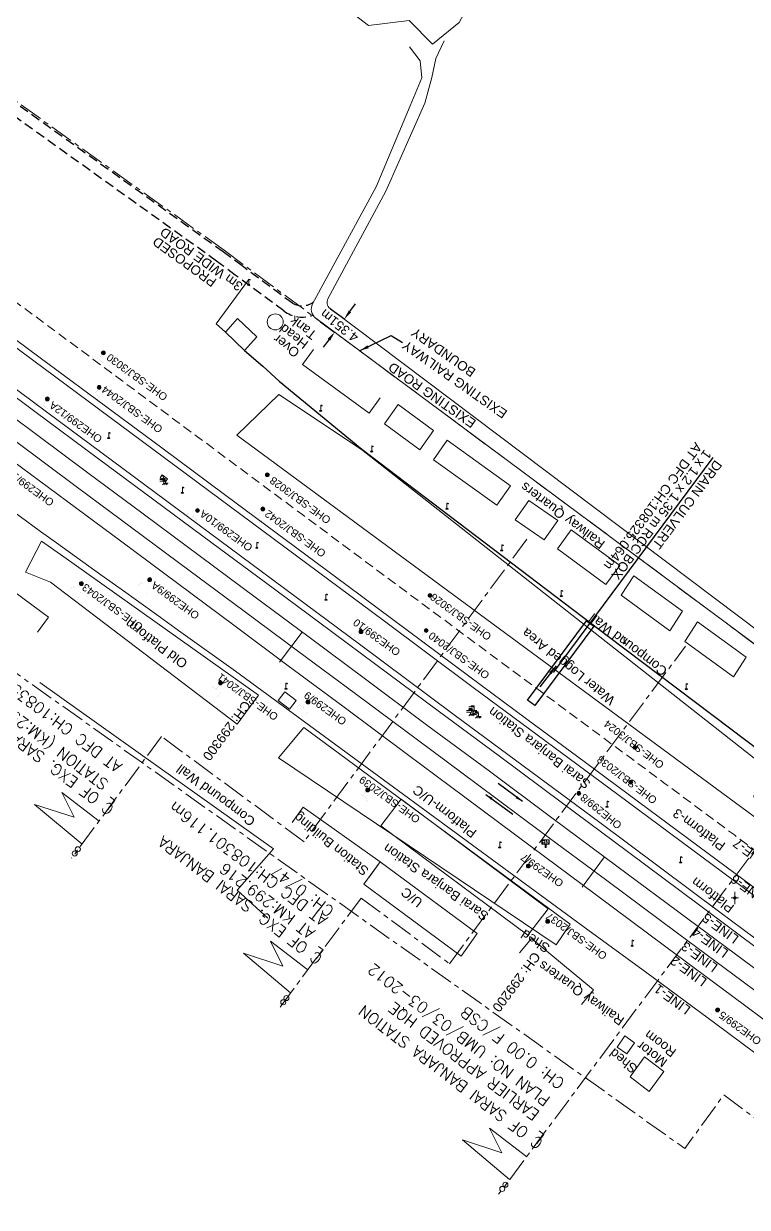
# Model space of a CAD drawing. Header units: metres. Extents: x 628572 to 650094, y 3375792 to 3391117.
# Drawn here: x 645293 to 645484.9, y 3379237.3 to 3379551.2 of the extents above; entities that cross this region are included whole.
import ezdxf
from ezdxf.enums import TextEntityAlignment as Align

# ---------------------------------------------------------------- set-up
doc = ezdxf.new("R2010")
doc.units = ezdxf.units.M
doc.header["$MEASUREMENT"] = 0
doc.linetypes.add('CENTER', pattern=[2, 1.25, -0.25, 0.25, -0.25])
doc.linetypes.add('DASHED', pattern=[0.75, 0.5, -0.25])
doc.layers.get('Defpoints').update_dxf_attribs({"lineweight": 0})
for name, color, linetype, lineweight in [('Bore', 8, 'Continuous', 0), ('Building Under Cons.', 251, 'Continuous', 0), ('Commercial Building Pucca', 251, 'Continuous', 0), ('Compound Wall', 251, 'Continuous', 0), ('DFCC BOUNDARY', 6, 'CENTER', 0), ('Existing Chainage', 7, 'Continuous', 0), ('Existing IR Track', 143, 'Continuous', 0), ('Existing Railway Boundary', 7, 'CENTER', 0), ('flow direction', 7, 'Continuous', 0), ('Govt buliding', 251, 'Continuous', 0), ('Lamp_Post', 7, 'Continuous', 0), ('Name Board', 251, 'Continuous', 0), ('OHE MAST', 8, 'Continuous', 0), ('Platform', 251, 'Continuous', 0), ('Residential Building Pucca', 251, 'Continuous', 0), ('Residential Building Semipucca', 251, 'Continuous', 0), ("SADHUGARH STN SRJ's", 251, 'Continuous', 0), ("SARAI BANJARA STN SRJ's", 251, 'Continuous', 0), ('Shed', 251, 'Continuous', 0), ('Subroad Edge', 34, 'Continuous', 0), ('Tank', 7, 'Continuous', 0), ('Tap', 8, 'Continuous', 0), ('Text', 251, 'Continuous', 0), ('Water Logged Area', 5, 'Continuous', 0)]:
    doc.layers.add(name, color=color, linetype=linetype, lineweight=lineweight)
doc.layers.add('DRAIN CULVERT', color=1, linetype='Continuous')
doc.layers.add('PROPOSED ROAD', color=10, linetype='DASHED')
doc.styles.add('NB', font='swissbo.ttf', dxfattribs={"height": 1.5})
doc.styles.add('notes', font='romans.shx', dxfattribs={"height": 2})
doc.styles.add('ROMANT', font='romant__.ttf')
doc.styles.get("Standard").update_dxf_attribs({"font": 'arial.ttf'})
doc.styles.add('Style-Arial', font='arial.ttf')
doc.styles.add('Text', font='arial.ttf', dxfattribs={"height": 2})
doc.dimstyles.new('ISO-25', dxfattribs={"dimtxt": 2.5, "dimasz": 2.5, "dimexe": 1.25, "dimexo": 0.625, "dimtad": 1, "dimtxsty": 'Standard', "dimcen": 2.5, "dimadec": 0, "dimazin": 0, "dimtfac": 1, "dimtmove": 0, "dimatfit": 3, "dimfxl": 1, "dimarcsym": 0})
doc.dimstyles.get("Standard").update_dxf_attribs({"dimtxt": 2.5, "dimasz": 2.5, "dimexe": 0.18, "dimexo": 0.0625, "dimgap": 0.09, "dimtad": 0, "dimtih": 1, "dimtoh": 1, "dimdec": 3, "dimzin": 0, "dimdsep": 46, "dimtxsty": 'Standard', "dimcen": 0.09, "dimadec": 0, "dimazin": 0, "dimtfac": 1, "dimtdec": 3, "dimtofl": 0, "dimtmove": 0, "dimatfit": 3, "dimfxl": 1, "dimtolj": 1, "dimtzin": 0, "dimarcsym": 0})

# ---------------------------------------------------------------- blocks, each defined once
blk = doc.blocks.new('BORE')
at = {"ltscale": 0.5}
for q in [(-0.99, 0), (0, 1.64), (0.99, 0), (0, -1.64)]:
    blk.add_line((0, 0), q, dxfattribs=at)
blk.add_circle((0, 0), 0.328, dxfattribs=at)
blk = doc.blocks.new('LP')
at = {"flags": 128}
for points in [[(0, 0), (0, 1.5)], [(0.25, 1.35), (0.44, 1.35)]]:
    blk.add_lwpolyline(points, dxfattribs=at)
for centre, radius, start, end in [((0.07, 0.99), 0.519, 57.6425, 97.3165), ((0.34, 1.33), 0.094, 11.7012, 168.0476)]:
    blk.add_arc(centre, radius, start, end)
at = {"extrusion": (0, 0, -1)}
blk.add_ellipse((0, 0.01), major_axis=(0.308, 0), ratio=0.400495, dxfattribs=at)
blk.add_ellipse((0.35, 1.36), major_axis=(0.0017, 0.0438), ratio=0.461056, start_param=1.74022, end_param=4.575836)
blk = doc.blocks.new('NB')
for p, q in [((-0.98, 0.82), (-0.98, 1.98)), ((-0.98, 1.98), (0.98, 1.98)), ((-0.98, 0.82), (0.98, 0.82)), ((-0.13, 0.82), (-0.13, 0)), ((-0.13, 0), (0.13, 0)), ((0.13, 0.82), (0.13, 0)), ((0.98, 1.98), (0.98, 0.82))]:
    blk.add_line(p, q)
at = {"style": 'NB', "width": 1.025371}
blk.add_text('NB', height=0.988, rotation=180, dxfattribs=at).set_placement((-0.02, 1.38), align=Align.MIDDLE_CENTER)
blk = doc.blocks.new('TAP')
at = {"layer": 'Tap', "color": 8}
for p, q in [((-0.32, 0), (0.32, 0)), ((-1.01, -0.33), (0.24, -0.33)), ((-1.01, -0.75), (-0.18, -0.75)), ((-0.37, -0.12), (-0.37, -0.05)), ((-0.1, -0.17), (-0.32, -0.17)), ((-0.05, -0.22), (-0.05, -0.33)), ((0.03, -0.95), (0.03, -1.32)), ((0.03, -1.32), (0.45, -1.32)), ((0.05, -0.22), (0.05, -0.33)), ((0.1, -0.17), (0.32, -0.17)), ((0.37, -0.12), (0.37, -0.05)), ((0.45, -0.54), (0.45, -1.32))]:
    blk.add_line(p, q, dxfattribs=at)
at = {"layer": 'Tap', "color": 8, "linetype": 'DASHED'}
for p, q in [((-0.37, -1.72), (0.03, -1.32)), ((0.24, -1.32), (0.24, -1.72)), ((0.85, -1.72), (0.45, -1.32))]:
    blk.add_line(p, q, dxfattribs=at)
at = {"layer": 'Tap', "color": 8}
for centre, radius, start, end in [((-0.32, -0.05), 0.0499, 90, 180), ((0.32, -0.05), 0.0499, 0, 90), ((-0.32, -0.12), 0.0499, 180, 270), ((-0.18, -0.95), 0.208, 0, 90), ((-0.1, -0.22), 0.0499, 0, 90), ((0.1, -0.22), 0.0499, 90, 180), ((0.24, -0.54), 0.208, 0, 90), ((0.32, -0.12), 0.0499, 270, 0)]:
    blk.add_arc(centre, radius, start, end, dxfattribs=at)
at = {"layer": 'Tap', "color": 8, "ltscale": 5, "style": 'notes'}
blk.add_text('TAP', height=0.25, rotation=180, dxfattribs=at).set_placement((1.12, -1.15, -147.73))
blk = doc.blocks.new('OHE MAST')
h = blk.add_hatch(color=256)
edge = h.paths.add_edge_path()
edge.add_arc((0, 0), 0.514, 0, 360)
at = {"const_width": 0.01, "flags": 128}
for points in [[(1.5, 3.5), (1.5, 2), (-1.5, 2), (-1.5, 3.5)], [(0, 2), (0, 0)]]:
    blk.add_lwpolyline(points, dxfattribs=at)
blk.add_circle((0, 0), 0.514)
blk = doc.blocks.new('*D70')
at = {"layer": 'Defpoints', "color": 0, "linetype": 'Continuous', "transparency": 16777216}
for p in [(645374.24, 3379475.72), (645371.65, 3379472.22), (645375.45, 3379469.4)]:
    blk.add_point(p, dxfattribs=at)
at = {"layer": 'Subroad Edge', "color": 0, "linetype": 'Continuous', "lineweight": -2, "transparency": 16777216}
for p, q in [((645374.35, 3379475.64), (645378.14, 3379472.82)), ((645379.53, 3379474.9), (645381.02, 3379476.91)), ((645371.75, 3379472.15), (645375.55, 3379469.33)), ((645373.95, 3379467.4), (645372.46, 3379465.39))]:
    blk.add_line(p, q, dxfattribs=at)
at = {"layer": 'Subroad Edge', "color": 0, "linetype": 'Continuous', "transparency": 16777216}
for points in [[(645379.2, 3379475.15), (645379.86, 3379474.66), (645378.04, 3379472.9)], [(645373.62, 3379467.65), (645374.29, 3379467.15), (645375.45, 3379469.4)]]:
    blk.add_solid(points, dxfattribs=at)
at = {"layer": 'Subroad Edge', "color": 0, "linetype": 'Continuous', "transparency": 16777216, "insert": (645376.74, 3379471.15), "char_height": 2.5, "attachment_point": 5, "rotation": 142, "style": 'Style-Arial'}
blk.add_mtext('\\A1;4.351m', dxfattribs=at)
blk = doc.blocks.new('TerminatorOpen_0.5')
at = {"color": 0, "linetype": 'ByBlock', "lineweight": -2}
for q in [(-1, 0.25), (-1, 0), (-1, -0.25)]:
    blk.add_line((0, 0), q, dxfattribs=at)

msp = doc.modelspace()

# ---------------------------------------------------------------- linework, layer by layer
at = {"layer": 'Building Under Cons.', "linetype": 'Continuous', "flags": 128}
msp.add_lwpolyline([(645387.54, 3379328.9277), (645413.289, 3379309.9284), (645409.0316, 3379303.9375), (645383.2439, 3379322.9653), (645387.54, 3379328.9277)], close=True, dxfattribs=at)
at = {"layer": 'Commercial Building Pucca', "linetype": 'Continuous', "flags": 128}
msp.add_lwpolyline([(645457.6869, 3379277.1913), (645462.7649, 3379273.2976), (645458.9504, 3379268.0067), (645453.8722, 3379271.9006), (645457.6869, 3379277.1913)], close=True, dxfattribs=at)
at = {"layer": 'Compound Wall', "linetype": 'Continuous', "flags": 128}
for points in [[(645352.5977, 3379483.2545), (645344.0852, 3379471.6193), (645346.4796, 3379469.4409)], [(645359.2202, 3379332.3958), (645297.2235, 3379376.4962)], [(645357.786, 3379314.0169), (645349.5885, 3379321.401), (645359.2202, 3379332.3958)]]:
    msp.add_lwpolyline(points, dxfattribs=at)
at = {"layer": 'Compound Wall', "linetype": 'Continuous', "lineweight": 30, "flags": 128}
msp.add_lwpolyline([(645351.5497, 3379464.579), (645356.4159, 3379460.3755), (645360.7726, 3379456.3824), (645382.7216, 3379438.3594), (645448.1429, 3379388.647), (645493.9009, 3379354.0999)], dxfattribs=at)
at = {"layer": 'DFCC BOUNDARY', "ltscale": 5, "flags": 128}
msp.add_lwpolyline([(645346.1837, 3379491.1213), (644839.6006, 3379853.8387)], dxfattribs=at)
at = {"layer": 'DRAIN CULVERT'}
msp.add_lwpolyline([(645433.547, 3379379.1095), (645475.8834, 3379436.1534)], dxfattribs=at)
msp.add_lwpolyline([(645428.5875, 3379370.4136), (645426.6603, 3379371.8439), (645442.2679, 3379392.8735), (645444.1951, 3379391.4432)], close=True, dxfattribs=at)
at = {"layer": 'Existing Chainage', "color": 7, "linetype": 'Continuous', "lineweight": 13, "flags": 128}
for points in [[(645360.8587, 3379381.8456), (645366.8189, 3379389.8753)], [(645441.1174, 3379322.1937), (645447.0783, 3379330.2228)]]:
    msp.add_lwpolyline(points, dxfattribs=at)
at = {"layer": 'Existing IR Track', "color": 88, "linetype": 'DASHED', "ltscale": 5, "flags": 128}
for points in [[(645796.051, 3379092.334), (645786.8432, 3379099.1751), (645772.0176, 3379110.2895), (645755.282, 3379122.8364), (645738.2075, 3379137.0691), (645734.1924, 3379140.5703), (645721.7452, 3379151.4243), (645697.1925, 3379173.1916), (645694.4742, 3379175.6016), (645681.6516, 3379186.4279), (645669.0902, 3379196.3955), (645654.1938, 3379207.771), (645639.9103, 3379218.4645), (645626.5201, 3379228.4618), (645612.3837, 3379238.9665), (645598.4449, 3379249.2364), (645583.8885, 3379259.9864), (645569.9758, 3379270.333), (645555.0285, 3379281.3905), (645540.5596, 3379292.2068), (645523.285, 3379305.0208), (645499.2608, 3379322.8236), (645481.5125, 3379336.0476), (645463.1939, 3379349.6362), (645446.7866, 3379361.7906), (645431.243, 3379373.29), (645415.4871, 3379384.935), (645400.1815, 3379396.3059), (645382.885, 3379409.1295), (645367.0164, 3379420.9198), (645350.2385, 3379433.3956), (645333.9404, 3379445.4914), (645316.7979, 3379458.1929), (645300.6587, 3379470.1905), (645279.9538, 3379485.5172), (645261.7799, 3379497.9623), (645245.9712, 3379507.888), (645244.5069, 3379508.7958), (645223.0907, 3379521.8664), (645203.0084, 3379534.1113), (645195.7164, 3379538.5356), (645176.9703, 3379549.8488)], [(645772.0176, 3379110.2895), (645755.282, 3379122.8364), (645738.2075, 3379137.0691), (645734.1924, 3379140.5703), (645721.7452, 3379151.4243), (645697.1925, 3379173.1916), (645694.4742, 3379175.6016), (645681.6516, 3379186.4279), (645669.0902, 3379196.3955), (645654.1938, 3379207.771), (645639.9103, 3379218.4645), (645626.5201, 3379228.4618), (645612.3837, 3379238.9665), (645598.4449, 3379249.2364), (645583.8885, 3379259.9864), (645569.9758, 3379270.333), (645555.0285, 3379281.3905), (645540.5596, 3379292.2068), (645523.285, 3379305.0208), (645499.2608, 3379322.8236), (645481.5125, 3379336.0476), (645463.1939, 3379349.6362), (645446.7866, 3379361.7906), (645431.243, 3379373.29), (645415.4871, 3379384.935), (645400.1815, 3379396.3059), (645382.885, 3379409.1295), (645367.0164, 3379420.9198), (645350.2385, 3379433.3956), (645333.9404, 3379445.4914), (645316.7979, 3379458.1929), (645300.6587, 3379470.1905), (645279.9538, 3379485.5172), (645261.7799, 3379497.9623), (645245.9712, 3379507.888), (645244.5069, 3379508.7958), (645223.0907, 3379521.8664), (645203.0084, 3379534.1113), (645195.7164, 3379538.5356), (645176.9703, 3379549.8488)]]:
    msp.add_lwpolyline(points, dxfattribs=at)
at = {"layer": 'Existing IR Track', "flags": 128}
for points in [[(645607.269, 3379232.6072), (645593.3557, 3379242.9544), (645579.0799, 3379253.5168), (645564.6012, 3379264.2813), (645550.3138, 3379274.8842), (645535.8601, 3379285.6842), (645518.6149, 3379298.4714), (645494.9441, 3379316.0056), (645476.9147, 3379329.3885), (645458.8538, 3379342.7818), (645442.0265, 3379355.3028), (645426.4994, 3379366.7375), (645410.9714, 3379378.2552), (645378.7924, 3379402.1808), (645346.2268, 3379426.3814), (645329.606, 3379438.7007), (645297.3167, 3379462.622), (645280.3899, 3379475.1251)], [(645594.312, 3379226.7296), (645578.5103, 3379238.4612), (645566.6912, 3379247.299), (645551.4866, 3379258.5685), (645534.983, 3379270.8096), (645519.4745, 3379282.3482), (645489.0664, 3379304.9068), (645472.226, 3379317.4301), (645453.1321, 3379331.6312), (645435.8914, 3379344.4734), (645419.1839, 3379356.925), (645402.9346, 3379368.9541), (645386.3783, 3379381.2316), (645371.1837, 3379392.5445), (645357.1101, 3379403.0069), (645342.8926, 3379413.5423), (645327.4995, 3379424.9542), (645312.8706, 3379435.7977), (645295.9274, 3379448.4032), (645279.0288, 3379460.913)], [(645575.8468, 3379234.6042), (645563.7894, 3379243.5933), (645548.823, 3379254.7409), (645531.4307, 3379267.6091), (645517.4822, 3379278.0336), (645486.5818, 3379300.8935), (645469.2021, 3379313.792), (645450.3316, 3379327.8075), (645433.1202, 3379340.5854), (645416.2003, 3379353.2036), (645400.2163, 3379365.0261), (645383.6189, 3379377.3839), (645368.3538, 3379388.736), (645354.3568, 3379399.1254), (645339.8448, 3379409.9119), (645324.6469, 3379421.232), (645309.9731, 3379432.1329), (645276.0729, 3379457.3456)], [(645573.2076, 3379230.6902), (645560.6042, 3379240.0798), (645547.0459, 3379250.1058), (645528.6336, 3379263.7724), (645514.7865, 3379274.1432), (645483.8738, 3379297.0705), (645466.3994, 3379310.0016), (645447.6389, 3379323.9696), (645430.4705, 3379336.7426), (645413.3955, 3379349.4625), (645397.4174, 3379361.293), (645380.8878, 3379373.5912), (645365.6313, 3379384.8908), (645351.4456, 3379395.4336), (645336.7913, 3379406.2966), (645321.6837, 3379417.5253), (645307.2167, 3379428.2266), (645290.4896, 3379440.7319)], [(645557.7828, 3379236.165), (645543.0526, 3379247.1355), (645525.6942, 3379260.0224), (645513.5795, 3379269.1024), (645481.1302, 3379293.2009), (645463.3488, 3379306.3822), (645444.5494, 3379320.3639), (645427.7043, 3379332.8659), (645410.0508, 3379346.0428), (645394.8203, 3379357.3972), (645377.9593, 3379369.9315), (645362.8147, 3379381.2055), (645348.6962, 3379391.6815), (645318.9942, 3379413.7676), (645304.3125, 3379424.6314), (645287.6606, 3379437.0456)], [(645287.015, 3379424.1875), (645297.425, 3379416.5182), (645301.6828, 3379413.4875), (645313.4411, 3379405.0691), (645318.799, 3379401.2832), (645328.1911, 3379394.5042), (645334.0678, 3379390.2799), (645349.1937, 3379379.5243), (645442.6652, 3379310.9123), (645458.2688, 3379299.4559), (645476.565, 3379285.9561), (645507.3131, 3379263.1012), (645520.2218, 3379253.3846), (645537.528, 3379240.6161), (645552.9629, 3379229.1291)]]:
    msp.add_lwpolyline(points, dxfattribs=at)
at = {"layer": 'Existing Railway Boundary', "ltscale": 5, "flags": 128}
for points in [[(631983.38, 3389039.032), (631997.7807, 3389029.4226), (631998.0481, 3389028.4172), (632017.689, 3389013.381), (632054.7643, 3388986.9088), (632106.6339, 3388955.856), (632154.9467, 3388925.0992), (632230.8669, 3388875.9972), (632261.2753, 3388857.0709), (632290.5359, 3388840.2738), (632385.6616, 3388776.6365), (632400.5735, 3388766.5357), (632397.5375, 3388762.1235), (632395.5364, 3388759.1088), (632389.2973, 3388750.367), (632386.7075, 3388746.9674), (632380.0799, 3388739.4039), (632361.8258, 3388715.063), (632365.1364, 3388712.5802), (632373.8273, 3388706.8724), (632388.4278, 3388697.2834), (632403.5607, 3388687.3436), (632418.7904, 3388677.3402), (632434.5002, 3388667.0345), (632450.2517, 3388656.7014), (632466.7864, 3388645.8571), (632483.3195, 3388635.0137), (632501.7611, 3388622.9148), (632520.2525, 3388610.7831), (632536.8197, 3388599.9238), (632553.3588, 3388589.0829), (632565.8495, 3388580.885), (632578.4671, 3388572.604), (632596.9196, 3388560.5289), (632615.4939, 3388548.3741), (632635.6038, 3388535.295), (632652.8405, 3388523.9973), (632669.9946, 3388512.743), (632686.4084, 3388501.9869), (632696.8068, 3388495.1588), (632732.8678, 3388550.0585), (632815.552, 3388494.313), (632865.8266, 3388462.6693), (632954.7858, 3388408.1832), (633025.1519, 3388369.9037), (633056.7277, 3388353.8904), (633065.1399, 3388349.0145), (633088.5914, 3388328.9973), (633152.5885, 3388273.22), (633202.5468, 3388242.3953), (633264.4413, 3388204.6969), (633318.529, 3388171.7998), (633353.1394, 3388148.7029), (633406.9301, 3388112.3266), (633420.502, 3388103.4378), (633436.8123, 3388092.7008), (633466.2362, 3388073.356), (633479.8402, 3388064.4269), (633497.3225, 3388052.9837), (633514.7073, 3388041.6043), (633531.7969, 3388030.3277), (633546.129, 3388020.9518), (633562.4852, 3388010.2117), (633576.5949, 3388000.9466), (633594.4174, 3387989.2137), (633606.8568, 3387981.0241), (633607.7091, 3387982.3188), (633610.8424, 3387980.256), (633626.8506, 3387969.7582), (633642.9494, 3387959.201), (633660.1619, 3387947.8844), (633677.4438, 3387936.5221), (633693.0899, 3387926.2037), (633708.7685, 3387915.8637), (633726.0343, 3387904.4973), (633743.3468, 3387893.1002), (633758.2779, 3387883.3197), (633773.1647, 3387873.5681), (633789.2894, 3387862.9617), (633805.4356, 3387852.3412), (633820.4764, 3387842.4668), (633835.4704, 3387832.6232), (633852.0416, 3387821.7432), (633886.4734, 3387799.1411), (633904.4207, 3387787.3621), (633919.3393, 3387777.5707), (633934.3023, 3387767.7502), (633949.6629, 3387757.6969), (633964.9235, 3387747.7091), (633980.0551, 3387737.7098), (633995.2041, 3387727.6988), (634012.3387, 3387716.4289), (634029.3333, 3387705.2512), (634045.5362, 3387694.5849), (634061.6293, 3387683.9862), (634078.9907, 3387672.5929), (634096.3149, 3387661.224), (634113.1506, 3387650.1721), (634130.0059, 3387639.1072), (634145.8823, 3387628.6414), (634161.8963, 3387618.085), (634177.8703, 3387607.6107), (634193.7633, 3387597.1895), (634209.9993, 3387586.506), (634226.097, 3387575.9134), (634243.1652, 3387564.6955), (634260.1615, 3387553.5249), (634275.6177, 3387543.3646), (634291.1318, 3387533.1662), (634296.8083, 3387529.4449), (634291.9143, 3387522.0113), (634301.9583, 3387515.4268), (634317.7028, 3387505.1053), (634344.1271, 3387487.7818), (634370.6963, 3387470.3636), (634386.1901, 3387460.3813), (634401.9429, 3387450.229), (634426.4972, 3387434.0857), (634451.3792, 3387417.727), (634475.9114, 3387401.5928), (634500.3759, 3387385.5031), (634523.6732, 3387370.1555), (634547.0997, 3387354.7227), (634564.8006, 3387343.068), (634582.571, 3387331.3674), (634601.3879, 3387318.9723), (634620.2858, 3387306.5238), (634639.3106, 3387294.0156), (634658.1243, 3387281.6461), (634679.4814, 3387267.2836), (634702.026, 3387254.0413), (634712.9167, 3387246.4104), (634726.0042, 3387238.4627), (634737.8854, 3387230.0656), (634750.9438, 3387221.7267), (634764.9008, 3387212.4131), (634775.612, 3387204.6159), (634789.3703, 3387195.959), (634801.4607, 3387188.869), (634814.7172, 3387180.8194), (634815.4987, 3387180.2694), (634827.9598, 3387171.3498), (634840.5994, 3387164.128), (634854.2176, 3387155.5292), (634871.8787, 3387143.9515), (634877.6173, 3387139.7695), (634887.5373, 3387132.4757), (634902.4262, 3387121.5277), (634921.3448, 3387107.4791), (634940.6674, 3387093.1306), (634962.2421, 3387077.0753), (634984.1126, 3387060.8), (635000.5185, 3387048.6195), (635017.0238, 3387036.3652), (635035.7455, 3387022.426), (635054.4369, 3387008.5092), (635082.1937, 3386987.9155), (635109.8573, 3386967.3911), (635134.2436, 3386949.2611), (635158.5309, 3386931.2047), (635180.7563, 3386914.7058), (635202.7867, 3386898.3516), (635206.1213, 3386895.8016), (635211.1242, 3386892.0437), (635230.1367, 3386877.9281), (635249.207, 3386863.7701), (635270.9723, 3386847.61), (635292.819, 3386831.3895), (635313.1117, 3386816.3456), (635333.3618, 3386801.3334), (635352.372, 3386787.2182), (635371.5331, 3386772.9909), (635390.4616, 3386758.9197), (635409.8226, 3386744.527), (635427.2062, 3386731.6093), (635445.0434, 3386718.3546), (635461.6171, 3386706.0794), (635478.4695, 3386693.5976), (635493.4196, 3386682.4884), (635508.6023, 3386671.2062), (635518.0063, 3386664.2196), (635527.5618, 3386657.1206), (635543.461, 3386645.2907), (635559.7145, 3386633.1978), (635591.676, 3386610.2688), (635606.0755, 3386599.5015), (635620.6466, 3386588.6057), (635636.5434, 3386576.7606), (635652.3995, 3386564.9458), (635668.2493, 3386553.1365), (635683.9787, 3386541.4169), (635700.2614, 3386528.9886), (635716.7419, 3386516.4094), (635732.9183, 3386504.3569), (635749.0007, 3386492.3748), (635764.9276, 3386480.5277), (635780.91, 3386468.6394), (635796.8963, 3386456.7694), (635812.8908, 3386444.8934), (635829.3631, 3386432.6938), (635845.7912, 3386420.527), (635861.6814, 3386408.7334), (635877.6317, 3386396.8953), (635893.2055, 3386385.3425), (635908.8769, 3386373.7174), (635925.058, 3386361.6972), (635941.2668, 3386349.6564), (635956.6865, 3386338.1889), (635972.0823, 3386326.7391), (635987.7899, 3386315.0493), (636003.5308, 3386303.3347), (636019.0977, 3386291.765), (636034.6476, 3386280.2079), (636050.7681, 3386268.2256), (636066.8961, 3386256.2378), (636083.1084, 3386244.1987), (636099.3561, 3386232.1333), (636114.134, 3386221.1471), (636147.8198, 3386196.1265), (636166.7058, 3386182.1085), (636182.4635, 3386170.4111), (636198.2037, 3386158.7268), (636214.3364, 3386146.7471), (636230.3919, 3386134.8247), (636230.9614, 3386134.4025), (636228.154, 3386130.995), (636300.9317, 3386076.4069), (636382.1931, 3386014.4435), (636463.0816, 3385952.0584), (636544.2755, 3385889.3268), (636568.8921, 3385871.1182), (636613.4471, 3385839.7025), (636628.0709, 3385853.6506), (636650.5128, 3385835.4717), (636693.9069, 3385800.1065), (636686.7095, 3385790.4003), (636696.0629, 3385782.3378), (636710.473, 3385769.9165), (636766.0138, 3385726.4206), (636849.4668, 3385668.9836), (636931.64, 3385608.8479), (637013.8419, 3385548.1951), (637096.6082, 3385488.6336), (637121.9489, 3385470.2058), (637176.9181, 3385426.1737), (637258.1753, 3385363.4078), (637340.1494, 3385301.7514), (637422.2947, 3385241.0852), (637447.0788, 3385223.2045), (637528.2227, 3385160.8768), (637610.9552, 3385100.7612), (637694.8717, 3385041.953), (637753.3499, 3385002.2846), (637771.5944, 3384989.982), (637771.5944, 3384979.4924), (637852.0915, 3384922.0343), (637935.0162, 3384862.0714), (637993.4351, 3384821.4573), (638019.0158, 3384803.2052), (638102.4107, 3384745.0584), (638178.9785, 3384688.3398), (638237.6603, 3384636.8079), (638344.701, 3384557.2221), (638427.4112, 3384496.8586), (638508.4228, 3384435.5926), (638565.3238, 3384391.9743), (638589.782, 3384373.2765), (638631.8324, 3384337.8543), (638619.2503, 3384320.7689), (638700.6253, 3384258.2275), (638758.2306, 3384210.1286), (638748.4263, 3384194.4881), (638832.9819, 3384135.241), (638898.2751, 3384089.8354), (638910.685, 3384104.7359), (638994.0238, 3384045.8483), (639077.2216, 3383986.384), (639102.1383, 3383968.0886), (639159.8745, 3383926.5901), (639184.8741, 3383908.5552), (639242.6613, 3383867.4991), (639268.1519, 3383849.1332), (639327.9549, 3383811.5106), (639354.2186, 3383795.0507), (639414.5653, 3383756.9689), (639440.0428, 3383739.3736), (639498.3493, 3383699.1058), (639523.8465, 3383681.6785), (639574.9736, 3383646.7331), (639583.1624, 3383652.0276), (639689.1575, 3383571.5368), (639770.3529, 3383510.1038), (639826.8338, 3383467.0843), (639851.6063, 3383448.3401), (639907.8381, 3383405.1303), (639928.7552, 3383389.2727), (639932.4136, 3383385.8226), (639987.4639, 3383341.8457), (640012.7135, 3383323.0928), (640093.1273, 3383262.0565), (640171.8725, 3383196.1592), (640228.3322, 3383153.381), (640311.5957, 3383095.2106), (640394.8641, 3383036.2274), (640477.4145, 3382977.0386), (640559.1827, 3382915.4685), (640665.4567, 3382835.3045), (640720.6935, 3382789.5682), (640744.1896, 3382769.9043), (640801.5333, 3382727.7921), (640884.497, 3382668.355), (640967.4181, 3382609.4811), (641049.3321, 3382547.9775), (641130.842, 3382487.0083), (641212.6929, 3382426.3203), (641295.2397, 3382366.2732), (641377.1032, 3382305.6407), (641458.6913, 3382244.4694), (641539.788, 3382182.3426), (641622.1383, 3382122.0097), (641702.364, 3382062.6427), (641784.5528, 3382001.6936), (641867.0132, 3381941.5198), (641973.939, 3381862.1361), (642047.1447, 3381806.5386), (642111.3474, 3381756.247), (642135.5451, 3381737.1522), (642191.6481, 3381692.8805), (642216.3665, 3381674.0919), (642297.8377, 3381612.4104), (642380.4062, 3381552.4772), (642463.3246, 3381492.4122), (642545.7114, 3381431.7783), (642627.5896, 3381371.9523), (642710.042, 3381311.7191), (642794.2249, 3381254.3826), (642875.8129, 3381193.2771), (642956.3456, 3381130.3141), (643036.4583, 3381067.3443), (643117.185, 3381004.8095), (643172.4593, 3380960.8682), (643197.158, 3380942.1115), (643255.3116, 3380901.5691), (643282.0179, 3380885.9855), (643340.0019, 3380844.3971), (643414.9945, 3380785.1482), (643451.8986, 3380756.7808), (643532.8037, 3380694.4612), (643535.2972, 3380692.6635), (643551.2784, 3380680.8194), (643567.3357, 3380668.919), (643583.0638, 3380657.2952), (643598.7082, 3380645.7333), (643614.3081, 3380634.1892), (643630.1523, 3380622.4653), (643650.0814, 3380608.0318), (643669.585, 3380593.9065), (643682.7179, 3380584.1884), (643695.5222, 3380574.7117), (643709.3225, 3380564.4893), (643722.9637, 3380554.3847), (643737.887, 3380543.3483), (643752.8235, 3380532.3022), (643768.2592, 3380520.8389), (643783.7331, 3380509.3472), (643799.7855, 3380497.4973), (643815.9413, 3380485.5714), (643832.7782, 3380473.1288), (643849.7289, 3380460.6021), (643866.059, 3380448.5159), (643882.3496, 3380436.4589), (643898.3816, 3380424.7148), (643914.2305, 3380413.1048), (643929.3278, 3380401.9147), (643944.4267, 3380390.7231), (643959.7518, 3380379.1349), (643975.3902, 3380367.3097), (643987.907, 3380358.1055), (644000.1603, 3380349.0958), (644017.4569, 3380336.3184), (644034.4669, 3380323.7528), (644046.4455, 3380314.9727), (644249.4258, 3380165.3983), (644621.007, 3379887.6965), (644676.9944, 3379845.4482), (644702.8645, 3379825.9912), (644738.6024, 3379799.4801), (644742.2817, 3379796.7418), (644771.2557, 3379773.8192), (644804.6479, 3379750.2058), (644834.554, 3379728.6172), (644848.5372, 3379718.5093), (644863.2911, 3379707.9396), (644878.1999, 3379697.2589), (644893.8111, 3379686.127), (644909.381, 3379675.0245), (644918.4816, 3379668.5863), (644935.1691, 3379656.7791), (644907.7997, 3379620.3367), (644936.8456, 3379598.666), (644961.4527, 3379618.4234), (645145.9779, 3379481.4776), (645154.4712, 3379493.1591), (645276.7247, 3379402.534), (645270.2115, 3379393.7381), (645468.3754, 3379252.8811), (645478.6859, 3379267.1096), (645498.5589, 3379252.3702), (645510.5872, 3379243.9988), (645510.5872, 3379243.9988), (645531.3517, 3379228.922), (645544.8911, 3379218.91), (645549.0311, 3379215.8257)], [(645346.1837, 3379491.1213), (645351.1996, 3379487.3714), (645365.5836, 3379476.7316), (645380.7215, 3379465.4803), (645395.3747, 3379454.618), (645409.5481, 3379444.0844), (645424.8201, 3379432.7734), (645441.3456, 3379420.4783), (645457.3414, 3379408.6347), (645474.4661, 3379395.8778), (645491.6559, 3379383.0888), (645510.3298, 3379369.1853), (645527.7494, 3379356.2947), (645537.1898, 3379349.2929), (645520.1413, 3379326.1101)]]:
    msp.add_lwpolyline(points, dxfattribs=at)
at = {"layer": 'Govt buliding', "linetype": 'Continuous', "flags": 128}
msp.add_lwpolyline([(645354.8012, 3379468.1784), (645351.5497, 3379464.579), (645346.4796, 3379469.4409), (645349.7341, 3379473.0437), (645354.8012, 3379468.1784)], close=True, dxfattribs=at)
msp.add_lwpolyline([(645364.1924, 3379339.3413), (645367.0821, 3379343.4203), (645387.54, 3379328.9277), (645384.6503, 3379324.8486)], dxfattribs=at)
at = {"layer": 'Platform', "linetype": 'Continuous', "flags": 128}
msp.add_lwpolyline([(645501.7605, 3379308.8655), (645496.708, 3379301.4503), (645490.075, 3379306.3432), (645477.696, 3379315.5924), (645445.7824, 3379339.3212), (645407.2067, 3379367.9023), (645382.0595, 3379386.6145), (645299.3762, 3379447.9702), (645267.1544, 3379471.9597), (645260.7115, 3379476.6928), (645265.9886, 3379483.7588), (645272.2708, 3379479.0948), (645304.213, 3379455.4258), (645388.368, 3379392.9797), (645412.2621, 3379375.2029), (645450.5926, 3379346.7929), (645483.8658, 3379322.1325), (645501.7605, 3379308.8655)], dxfattribs=at)
for points in [[(645293.4271, 3379405.7206), (645297.7135, 3379413.9591), (645303.6385, 3379409.8422), (645355.2966, 3379373.1251), (645349.6367, 3379365.4391), (645300.0562, 3379403.1098), (645293.4271, 3379405.7206)], [(645434.1988, 3379306.9069), (645437.9901, 3379312.3502), (645367.3111, 3379364.5135), (645360.586, 3379356.5108), (645434.1988, 3379306.9069)]]:
    msp.add_lwpolyline(points, close=True, dxfattribs=at)
at = {"layer": 'PROPOSED ROAD', "linetype": 'DASHED', "ltscale": 5}
for points in [[(645369.8971, 3379477.4273, -0.29530426), (645364.2973, 3379477.0612), (645350.9012, 3379486.9702), (645345.8926, 3379490.7148), (645040.8988, 3379709.0927)], [(645369.7145, 3379473.9234, -0.26089752), (645361.9795, 3379475.0507), (645349.111, 3379484.5629), (645344.1462, 3379488.2756), (645038.5111, 3379707.1126)]]:
    msp.add_lwpolyline(points, format="xyb", dxfattribs=at)
at = {"layer": 'Residential Building Pucca', "linetype": 'Continuous', "flags": 128}
for points in [[(645387.5571, 3379451.9462), (645384.6121, 3379447.9069), (645366.9386, 3379460.7922), (645369.8836, 3379464.8315)], [(645424.5293, 3379304.7811), (645427.7309, 3379308.6203), (645444.1321, 3379294.943), (645440.9306, 3379291.1038)]]:
    msp.add_lwpolyline(points, dxfattribs=at)
for points in [[(645388.702, 3379445.0788), (645398.0884, 3379438.1685), (645401.7289, 3379443.3386), (645392.3425, 3379450.249), (645388.702, 3379445.0788)], [(645422.1138, 3379428.6734), (645418.4733, 3379423.5032), (645401.6688, 3379435.5657), (645405.3101, 3379440.737), (645422.1138, 3379428.6734)], [(645434.7242, 3379419.4432), (645431.0723, 3379414.3428), (645423.3733, 3379419.6653), (645427.0253, 3379424.7657), (645434.7242, 3379419.4432)], [(645451.1197, 3379407.5133), (645447.4531, 3379402.4701), (645434.5559, 3379411.9011), (645438.2226, 3379416.9444), (645451.1197, 3379407.5133)], [(645464.3941, 3379390.223), (645451.4898, 3379399.6094), (645454.8663, 3379404.8223), (645467.7715, 3379395.4353), (645464.3941, 3379390.223)], [(645484.6806, 3379383.2358), (645481.3041, 3379378.0228), (645468.3681, 3379387.3368), (645471.7458, 3379392.5516), (645484.6806, 3379383.2358)]]:
    msp.add_lwpolyline(points, close=True, dxfattribs=at)
at = {"layer": 'Residential Building Semipucca', "linetype": 'Continuous', "flags": 128}
msp.add_lwpolyline([(645280.1769, 3379401.9282), (645283.1433, 3379405.9518), (645299.5834, 3379393.8312), (645296.6169, 3379389.8076)], dxfattribs=at)
msp.add_lwpolyline([(645362.2535, 3379374.0519), (645365.2289, 3379371.7321), (645363.4647, 3379369.3986), (645360.4476, 3379371.7508), (645362.2535, 3379374.0519)], close=True, dxfattribs=at)
at = {"layer": "SADHUGARH STN SRJ's", "color": 7, "linetype": 'CENTER', "lineweight": 15, "ltscale": 5}
msp.add_line((645497.2607, 3379345.9764), (645418.9792, 3379240.7362), dxfattribs=at)
for points in [[(645426.4875, 3379414.4602), (645367.3433, 3379334.265), (645329.5305, 3379362.152), (645305.6726, 3379329.8534)], [(645360.9913, 3379290.3998), (645382.5172, 3379319.302), (645405.924, 3379301.8996), (645468.5435, 3379386.1248)]]:
    msp.add_lwpolyline(points, dxfattribs=at)
at = {"layer": "SADHUGARH STN SRJ's", "color": 7, "lineweight": 15}
for points in [[(645308.4691, 3379333.6228), (645295.8776, 3379344.1041), (645306.4096, 3379340.7325), (645303.1045, 3379347.2814), (645312.9856, 3379339.7183)], [(645363.8023, 3379294.1583), (645351.2514, 3379304.6881), (645361.7703, 3379301.276), (645358.4905, 3379307.8376), (645368.3423, 3379300.2364)], [(645421.9004, 3379244.6429), (645409.3495, 3379255.1727), (645419.8684, 3379251.7605), (645416.5886, 3379258.3221), (645426.4404, 3379250.721)]]:
    msp.add_lwpolyline(points, dxfattribs=at)
at = {"layer": "SADHUGARH STN SRJ's", "color": 7}
for centre in [(645306.528, 3379331.1273), (645307.3407, 3379332.2502)]:
    msp.add_circle(centre, 0.6717, dxfattribs=at)
at = {"layer": "SADHUGARH STN SRJ's", "color": 7, "lineweight": 15}
for centre in [(645362.6687, 3379292.7901), (645361.8517, 3379291.6703), (645419.9497, 3379242.1549), (645420.7668, 3379243.2747)]:
    msp.add_circle(centre, 0.6717, dxfattribs=at)
at = {"layer": 'Shed', "linetype": 'Continuous', "flags": 128}
for points in [[(645426.7427, 3379309.4474), (645387.6967, 3379338.478), (645393.0877, 3379345.5161), (645432.1338, 3379316.4855), (645426.7427, 3379309.4474)], [(645452.4134, 3379282.7525), (645455.0253, 3379280.9597), (645453.0194, 3379277.9665), (645450.4071, 3379279.7597), (645452.4134, 3379282.7525)]]:
    msp.add_lwpolyline(points, close=True, dxfattribs=at)
at = {"layer": 'Subroad Edge', "linetype": 'Continuous', "flags": 128}
for points in [[(645257.6193, 3379647.988), (645384.4723, 3379550.701), (645395.2497, 3379552.1097), (645401.4402, 3379545.774), (645408.5495, 3379551.5282), (645412.1104, 3379558.3084), (645452.5665, 3379658.7129)], [(645369.6297, 3379476.9355), (645386.5013, 3379507.9644), (645395.4898, 3379529.4193), (645398.5929, 3379536.8493), (645398.1797, 3379541.3426), (645395.3163, 3379545.0795)], [(645373.6871, 3379478.2604), (645389.0572, 3379506.8306), (645399.3917, 3379530.1157), (645401.2746, 3379536.9924), (645402.3448, 3379542.0012), (645404.5153, 3379546.7041)]]:
    msp.add_lwpolyline(points, dxfattribs=at)
for points in [[(645373.6872, 3379478.2605, 0.37029993), (645374.2448, 3379475.7157), (645539.6454, 3379351.0734, -0.41079141), (645540.053, 3379348.2913), (645522.4775, 3379324.392)], [(645520.1413, 3379326.1101), (645536.895, 3379348.892, 0.41284973), (645536.7903, 3379349.5896), (645370.4767, 3379473.0939, -0.37357239), (645369.6297, 3379476.9355)]]:
    msp.add_lwpolyline(points, format="xyb", dxfattribs=at)
at = {"layer": 'Tank', "linetype": 'Continuous'}
msp.add_circle((645359.7258, 3379472.1344), 2.1193, dxfattribs=at)
at = {"layer": 'Tap', "linetype": 'Continuous', "flags": 128}
msp.add_lwpolyline([(645330.617, 3379429.722), (645331.125, 3379430.523), (645329.688, 3379431.53), (645329.1797, 3379430.7286), (645330.617, 3379429.722)], close=True, dxfattribs=at)
msp.add_lwpolyline([(645329.688, 3379431.53), (645330.617, 3379429.722)], dxfattribs=at)
at = {"layer": 'Water Logged Area', "linetype": 'Continuous', "flags": 128}
msp.add_lwpolyline([(645349.568, 3379442.0803), (645360.6762, 3379452.8752), (645382.6267, 3379438.2494), (645491.6764, 3379352.548), (645486.7013, 3379346.4174), (645487.8464, 3379341.7861), (645486.8647, 3379340.85), (645349.568, 3379442.0803)], dxfattribs=at)

# ---------------------------------------------------------------- block references
at = {"layer": 'Bore', "linetype": 'Continuous'}
msp.add_blockref('BORE', (645481.652, 3379319.362), dxfattribs=at)
at = {"layer": 'Lamp_Post', "linetype": 'Continuous'}
for p in [(645352.701, 3379481.921), (645371.769, 3379448.511), (645315.534, 3379441.298), (645385.307, 3379437.716), (645335.07, 3379426.779), (645405.238, 3379422.542), (645354.832, 3379412.159), (645419.807, 3379411.483), (645373.179, 3379398.425), (645435.594, 3379399.374), (645452.291, 3379386.947), (645362.563, 3379374.818), (645468.74, 3379374.676), (645447.747, 3379343.493), (645419.268, 3379332.742), (645467.261, 3379328.729), (645454.3998, 3379306.6079)]:
    msp.add_blockref('LP', p, dxfattribs=at)
at = {"layer": 'Name Board', "linetype": 'Continuous'}
msp.add_blockref('NB', (645431.421, 3379332.757), dxfattribs=at)
msp.add_blockref('NB', (645431.421, 3379332.757), dxfattribs=at)
at = {"layer": 'OHE MAST', "color": 2, "rotation": 143.3908318566117}
for p in [(645314.089, 3379463.929), (645313.009, 3379454.744), (645299.262, 3379451.708), (645357.638, 3379431.562), (645339.08, 3379422.113), (645356.41, 3379422.524), (645308.304, 3379402.725), (645326.414, 3379403.732), (645400.778, 3379399.565), (645382.463, 3379389.983), (645399.743, 3379390.278), (645345.185, 3379376.344), (645368.386, 3379371.325), (645455.166, 3379359.235), (645454.004, 3379350.056), (645384.23, 3379347.967), (645440.252, 3379347.064), (645426.883, 3379327.817), (645431.979, 3379313.162), (645477.059, 3379289.64)]:
    msp.add_blockref('OHE MAST', p, dxfattribs=at)
at = {"layer": 'Tap', "linetype": 'Continuous'}
for p in [(645330.1525, 3379430.626), (645411.462, 3379369.349), (645412.071, 3379370.32), (645413.215, 3379368.716)]:
    msp.add_blockref('TAP', p, dxfattribs=at)

# ---------------------------------------------------------------- texts
at = {"layer": 'DRAIN CULVERT'}
for s, p in [('AT DFC CH:108325.064m', (645471.1166, 3379440.4078)), ('1 x 1.2 x 1.35 m RCC BOX', (645473.6289, 3379438.4657)), ('DRAIN CULVERT', (645476.4158, 3379435.6958))]:
    msp.add_text(s, height=2.5, rotation=233.378082, dxfattribs=at).set_placement(p)
at = {"layer": 'Existing Chainage', "color": 7, "lineweight": 0, "char_height": 2.5, "attachment_point": 4, "line_spacing_factor": 0.6, "style": 'Style-Arial'}
for s, insert, rotation in [('CH: 299300', (645352.4233, 3379371.192), 233.414844), ('CH: 299200', (645429.2444, 3379304.5417), 233.409574)]:
    msp.add_mtext(s, dxfattribs=dict(at, insert=insert, rotation=rotation))
at = {"layer": 'Existing Railway Boundary', "insert": (645393.0972, 3379465.3187), "char_height": 2.5, "width": 45.456033, "attachment_point": 3, "rotation": 144.877675}
msp.add_mtext('EXISTING RAILWAY BOUNDARY', dxfattribs=at)
at = {"layer": 'OHE MAST'}
for s, rotation, p in [('OHE-SBJ/3030', 144, (645315.9023, 3379463.8777)), ('OHE-SBJ/2044', 144, (645314.6067, 3379455.3274)), ('OHE299/12A', 144, (645300.7089, 3379451.1817)), ('OHE299/11A', 144, (645287.9179, 3379434.3633)), ('OHE-SBJ/3028', 144, (645359.208, 3379431.2251)), ('OHE299/10A', 144, (645340.6101, 3379422.3938)), ('OHE-SBJ/2042', 144, (645357.8866, 3379422.3788)), ('OHE299/9A', 144, (645327.7427, 3379403.4424)), ('OHE-SBJ/2043', 144, (645309.4226, 3379402.863)), ('OHE-SBJ/3026', 144, (645401.8038, 3379400.3141)), ('OHE399/10', 144, (645381.3166, 3379393.5576)), ('OHE-SBJ/2040', 144, (645401.3067, 3379390.0616)), ('OHE-SBJ/2041', 144, (645345.2597, 3379379.0735)), ('OHE299/9', 144, (645368.2754, 3379374.2648)), ('OHE-SBJ/3024', 142.48449, (645447.8957, 3379366.6618)), ('OHE-SBJ/2038', 142.740168, (645446.0097, 3379357.2421)), ('OHE-SBJ/2039', 144, (645382.9047, 3379351.8539)), ('OHE299/8', 141.162898, (645441.6827, 3379347.1675)), ('OHE299/7', 144.562043, (645425.7653, 3379331.2554)), ('OHE-SBJ/2037', 144, (645432.476, 3379315.6318)), ('OHE299/5', 144, (645478.3191, 3379289.4626))]:
    msp.add_text(s, height=2, rotation=rotation, dxfattribs=at).set_placement(p, align=Align.RIGHT)
at = {"layer": 'PROPOSED ROAD', "color": 10, "linetype": 'Continuous', "lineweight": -3, "ltscale": 5}
for s, p in [('PROPOSED', (645328.367, 3379494.8793)), ('3m WIDE ROAD', (645330.3224, 3379497.4063))]:
    msp.add_text(s, height=2.5, rotation=144, dxfattribs=at).set_placement(p, align=Align.RIGHT)
at = {"layer": "SADHUGARH STN SRJ's", "color": 10, "char_height": 3, "attachment_point": 7, "rotation": 142.779085, "line_spacing_factor": 0.6, "style": 'ROMANT'}
for s, insert in [('AT DFC CH:108351.679m', (645319.3252, 3379354.7363)), ('AT DFC CH:108301.116m', (645373.8708, 3379314.0844))]:
    msp.add_mtext(s, dxfattribs=dict(at, insert=insert))
at = {"layer": "SADHUGARH STN SRJ's", "color": 7, "char_height": 3, "attachment_point": 7, "rotation": 142.779085, "line_spacing_factor": 0.6, "style": 'ROMANT'}
for s, insert in [('STATION (KM:299.266)', (645316.349, 3379350.9319)), ('C OF EXG. SARAI BANJARA ', (645317.2098, 3379343.4489)), ('L', (645317.5593, 3379344.8917)), ('{\\C7;C OF EXG. SARAI BANJARA }', (645372.4767, 3379303.8105)), ('AT KM:299.216', (645370.4809, 3379310.5917)), ('CH: 0/47', (645376.1735, 3379317.2454)), ('L', (645372.8318, 3379305.2519)), ('PLAN NO: UMB/03/03-2012', (645433.5245, 3379267.0972)), ('C OF SARAI BANJARA STATION', (645430.9913, 3379254.8553)), ('EARLIER APPROVED HQE', (645430.2235, 3379262.6914)), ('CH: 0.00 F/CSB', (645437.3158, 3379271.5654)), ('L', (645431.3464, 3379256.2967))]:
    msp.add_mtext(s, dxfattribs=dict(at, insert=insert))
at = {"layer": "SARAI BANJARA STN SRJ's", "color": 88}
msp.add_text(' LINE-7  ', height=2.5, rotation=143.603357, dxfattribs=at).set_placement((645491.8748, 3379328.2262))
at = {"layer": "SARAI BANJARA STN SRJ's", "color": 7}
for s, p in [(' LINE-6  ', (645491.2179, 3379318.7715)), (' LINE-5  ', (645483.6927, 3379308.4651)), (' LINE-4  ', (645480.9454, 3379304.7076)), (' LINE-3  ', (645478.1237, 3379300.9093)), (' LINE-2  ', (645475.2424, 3379297.12)), ('LINE-1', (645470.1387, 3379290.2477))]:
    msp.add_text(s, height=2.5, rotation=143.603357, dxfattribs=at).set_placement(p)
at = {"layer": 'Subroad Edge', "linetype": 'Continuous', "insert": (645389.4033, 3379459.5456), "char_height": 2.5, "width": 45.456033, "attachment_point": 3, "rotation": 144.877675}
msp.add_mtext('EXISTING ROAD', dxfattribs=at)
at = {"layer": 'Text', "style": 'Text', "width": 1}
for s, p in [('Tank', (645370.9707, 3379469.1872)), ('Head', (645368.7366, 3379466.7188)), ('Over', (645366.4417, 3379464.4544))]:
    msp.add_text(s, height=2.5, rotation=142.637987, dxfattribs=at).set_placement(p)
at = {"layer": 'Text', "style": 'Text'}
for s, rotation, p in [('Railway Quarters', 143.08287, (645447.4278, 3379413.7009)), ('U/C', 141.431625, (645399.0649, 3379318.5929)), ('Shed', 147.154448, (645432.848, 3379306.7144)), ('Railway Quarters', 144.651169, (645452.5582, 3379287.3682)), ('Room', 143.217936, (645466.3359, 3379278.9135)), ('Motor', 143.217936, (645463.9855, 3379276.2638)), ('Shed', 141.545272, (645456.0096, 3379274.5783))]:
    msp.add_text(s, height=2.5, rotation=rotation, dxfattribs=at).set_placement(p)
at = {"layer": 'Text'}
for s, rotation, p in [('Compound Wall', 142.769449, (645463.9572, 3379379.988)), ('Old Platform', 143.600056, (645336.6981, 3379382.0297)), ('Water Logged Area', 141.397034, (645450.0966, 3379372.2273)), ('Sarai Banjara Station', 142.417554, (645443.5994, 3379350.0437)), ('Compound Wall', 143.415614, (645354.6686, 3379340.1745)), ('Platform-U/C', 142.175971, (645413.3743, 3379337.0502)), ('Platform-3', 143.753076, (645479.3737, 3379333.716)), ('Sarai Banjara Station', 145.176579, (645416.5797, 3379315.103)), ('Platform', 142.91089, (645481.6849, 3379317.1922))]:
    msp.add_text(s, height=2.5, rotation=rotation, dxfattribs=at).set_placement(p)
at = {"layer": 'Text', "style": 'Text'}
msp.add_text('Station Building', height=2.5, rotation=141.172998, dxfattribs=at).set_placement((645374.5226, 3379333.599), align=Align.MIDDLE_CENTER)

# ---------------------------------------------------------------- dimensions: what is measured, and where the dimension line sits
at = {"layer": 'Subroad Edge', "linetype": 'Continuous'}
dim = msp.add_aligned_dim(p1=(645374.2448, 3379475.7157), p2=(645371.6506, 3379472.2222), distance=4.7266, dimstyle='Standard', override={"dimexe": 0.125, "dimexo": 0.125, "dimgap": 0.125, "dimtad": 1, "dimtih": 0, "dimtoh": 0, "dimzin": 11, "dimpost": 'm', "dimtxsty": 'Style-Arial', "dimsah": 1, "dimadec": 4, "dimazin": 3, "dimtmove": 2, "dimatfit": 1, "dimldrblk": 'TerminatorOpen_0.5', "dimfrac": 2, "dimtzin": 11}, dxfattribs=at)
dim.commit()
dim.dimension.update_dxf_attribs({"geometry": '*D70', "text_midpoint": (645376.7424, 3379471.151), "text_rotation": 142})

# ---------------------------------------------------------------- leaders
at = {"layer": 'DRAIN CULVERT'}
msp.add_leader([(645434.2, 3379380.9358, 0.011), (645429.9225, 3379375.3272, -0.0165)], dimstyle='ISO-25', override={"dimtxt": 3, "dimasz": 2.5, "dimgap": 0.625, "dimtad": 0, "dimdec": 3, "dimzin": 2, "dimtdec": 3}, dxfattribs=at)
at = {"layer": 'Existing Railway Boundary', "linetype": 'Continuous', "ltscale": 5}
msp.add_leader([(645382.1043, 3379464.4552), (645390.4807, 3379468.5117), (645393.4959, 3379466.6949)], dimstyle='ISO-25', override={"dimtxt": 3, "dimasz": 2.5, "dimgap": 0.625, "dimtad": 0, "dimdec": 3, "dimzin": 2, "dimtdec": 3}, dxfattribs=at)
at = {"layer": 'flow direction', "lineweight": 0}
for points in [[(645425.3241, 3379344.886), (645418.8192, 3379349.6897)], [(645415.5586, 3379346.8211), (645422.726, 3379341.5257)]]:
    msp.add_leader(points, dimstyle='ISO-25', override={"dimtxt": 0.5, "dimasz": 2, "dimtad": 0}, dxfattribs=at)

doc.saveas('drawing.dxf')
